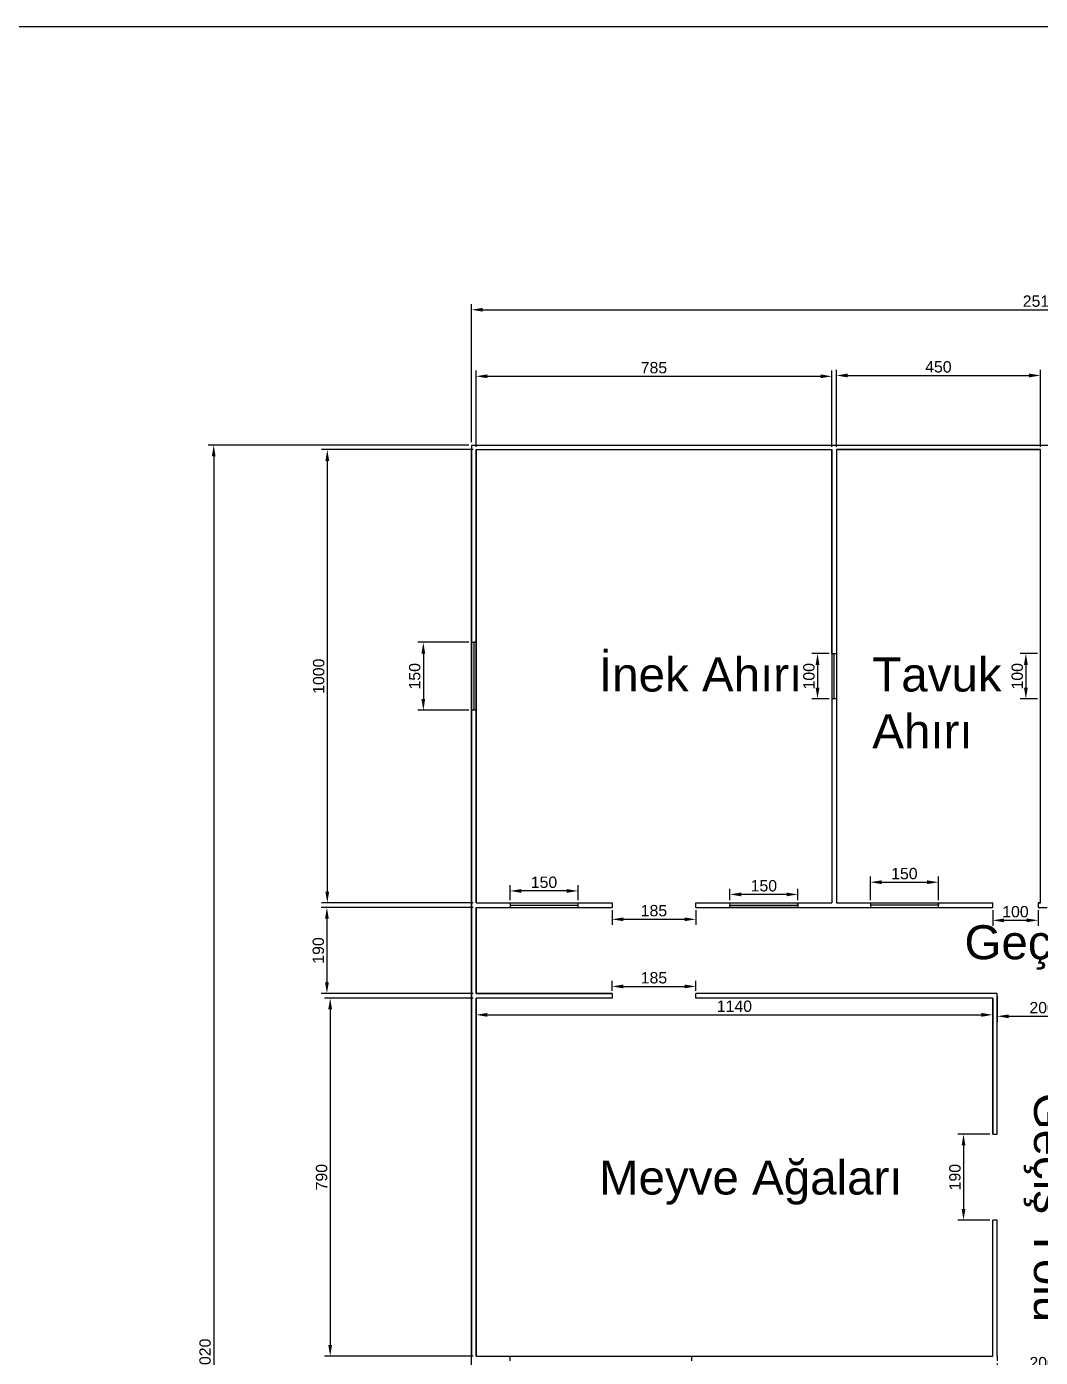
# Model space of a CAD drawing. Header units: millimetres. Extents: x 27207 to 63174, y 4783 to 28482.
# Drawn here: x 43365 to 45601, y 16402 to 19337 of the extents above; entities that cross this region are included whole.
import ezdxf

# ---------------------------------------------------------------- set-up
doc = ezdxf.new("R2010")
doc.units = ezdxf.units.MM
doc.header["$LTSCALE"] = 20
doc.linetypes.add('ACAD_ISO02W100', pattern=[15, 12, -3])
doc.layers.get('Defpoints').update_dxf_attribs({"color": 5})
doc.layers.add('İsimler', color=2, linetype='Continuous')
doc.layers.add('Uzunluklar', color=4, linetype='Continuous', lineweight=211)
doc.styles.add('Arial_3', font='Arial Unicode MS.ttf', dxfattribs={"height": 3})
doc.styles.get("Standard").update_dxf_attribs({"font": 'Arial Unicode MS.ttf'})
doc.dimstyles.new('Decimal-25', dxfattribs={"dimscale": 10, "dimtxt": 2.5, "dimasz": 2.5, "dimexe": 1.25, "dimexo": 0.625, "dimtad": 1, "dimtxsty": 'Standard', "dimcen": 2.5, "dimadec": 0, "dimazin": 0, "dimtfac": 1, "dimtmove": 0, "dimatfit": 3, "dimfxl": 1, "dimarcsym": 0})

# ---------------------------------------------------------------- blocks, each defined once
blk = doc.blocks.new('*D2')
at = {"layer": 'Defpoints', "color": 0, "linetype": 'ACAD_ISO02W100', "ltscale": 70, "transparency": 16777216}
for p in [(46856.4, 18712.8), (44346.4, 18414.3), (46856.4, 18414.3)]:
    blk.add_point(p, dxfattribs=at)
at = {"layer": 'Uzunluklar', "color": 0, "linetype": 'ACAD_ISO02W100', "lineweight": -2, "ltscale": 70, "transparency": 16777216}
for p, q in [((44346.4, 18420.5), (44346.4, 18725.3)), ((44371.4, 18712.8), (46831.4, 18712.8)), ((46856.4, 18420.5), (46856.4, 18725.3))]:
    blk.add_line(p, q, dxfattribs=at)
at = {"layer": 'Uzunluklar', "color": 0, "linetype": 'ACAD_ISO02W100', "ltscale": 70, "transparency": 16777216}
for points in [[(44371.4, 18716.9), (44371.4, 18708.6), (44346.4, 18712.8)], [(46831.4, 18716.9), (46831.4, 18708.6), (46856.4, 18712.8)]]:
    blk.add_solid(points, dxfattribs=at)
at = {"layer": 'Uzunluklar', "color": 0, "linetype": 'ACAD_ISO02W100', "lineweight": 50, "ltscale": 70, "transparency": 16777216, "insert": (45601.4, 18731.7), "char_height": 25, "attachment_point": 5}
blk.add_mtext('2510', dxfattribs=at)
blk = doc.blocks.new('*D3')
at = {"layer": 'Defpoints', "color": 0, "linetype": 'ACAD_ISO02W100', "ltscale": 70, "transparency": 16777216}
for p in [(44346.4, 18414.3), (43777.8, 14394.3), (44346.4, 14394.3)]:
    blk.add_point(p, dxfattribs=at)
at = {"layer": 'Uzunluklar', "color": 0, "linetype": 'ACAD_ISO02W100', "lineweight": -2, "ltscale": 70, "transparency": 16777216}
for p, q in [((44340.2, 18414.3), (43765.3, 18414.3)), ((43777.8, 18389.3), (43777.8, 14419.3)), ((44340.2, 14394.3), (43765.3, 14394.3))]:
    blk.add_line(p, q, dxfattribs=at)
at = {"layer": 'Uzunluklar', "color": 0, "linetype": 'ACAD_ISO02W100', "ltscale": 70, "transparency": 16777216}
for points in [[(43773.6, 18389.3), (43781.9, 18389.3), (43777.8, 18414.3)], [(43773.6, 14419.3), (43781.9, 14419.3), (43777.8, 14394.3)]]:
    blk.add_solid(points, dxfattribs=at)
at = {"layer": 'Uzunluklar', "color": 0, "linetype": 'ACAD_ISO02W100', "lineweight": 50, "ltscale": 70, "transparency": 16777216, "insert": (43758.8, 16404.3), "char_height": 25, "attachment_point": 5, "rotation": 90}
blk.add_mtext('4020', dxfattribs=at)
blk = doc.blocks.new('*D4')
at = {"layer": 'Defpoints', "color": 0, "linetype": 'ACAD_ISO02W100', "ltscale": 70, "transparency": 16777216}
for p in [(44356.4, 18404.3), (44028.3, 17404.3), (44356.4, 17404.3)]:
    blk.add_point(p, dxfattribs=at)
at = {"layer": 'Uzunluklar', "color": 0, "linetype": 'ACAD_ISO02W100', "lineweight": -2, "ltscale": 70, "transparency": 16777216}
for p, q in [((44350.2, 18404.3), (44015.8, 18404.3)), ((44028.3, 18379.3), (44028.3, 17429.3)), ((44350.2, 17404.3), (44015.8, 17404.3))]:
    blk.add_line(p, q, dxfattribs=at)
at = {"layer": 'Uzunluklar', "color": 0, "linetype": 'ACAD_ISO02W100', "ltscale": 70, "transparency": 16777216}
for points in [[(44024.1, 18379.3), (44032.5, 18379.3), (44028.3, 18404.3)], [(44024.1, 17429.3), (44032.5, 17429.3), (44028.3, 17404.3)]]:
    blk.add_solid(points, dxfattribs=at)
at = {"layer": 'Uzunluklar', "color": 0, "linetype": 'ACAD_ISO02W100', "lineweight": 50, "ltscale": 70, "transparency": 16777216, "insert": (44009.4, 17904.3), "char_height": 25, "attachment_point": 5, "rotation": 90}
blk.add_mtext('1000', dxfattribs=at)
blk = doc.blocks.new('*D5')
at = {"layer": 'Defpoints', "color": 0, "linetype": 'ACAD_ISO02W100', "ltscale": 70, "transparency": 16777216}
for p in [(44346.4, 17979.3), (44240.2, 17829.3), (44346.4, 17829.3)]:
    blk.add_point(p, dxfattribs=at)
at = {"layer": 'Uzunluklar', "color": 0, "linetype": 'ACAD_ISO02W100', "lineweight": -2, "ltscale": 70, "transparency": 16777216}
for p, q in [((44340.2, 17979.3), (44227.7, 17979.3)), ((44240.2, 17954.3), (44240.2, 17854.3)), ((44340.2, 17829.3), (44227.7, 17829.3))]:
    blk.add_line(p, q, dxfattribs=at)
at = {"layer": 'Uzunluklar', "color": 0, "linetype": 'ACAD_ISO02W100', "ltscale": 70, "transparency": 16777216}
for points in [[(44236, 17954.3), (44244.3, 17954.3), (44240.2, 17979.3)], [(44236, 17854.3), (44244.3, 17854.3), (44240.2, 17829.3)]]:
    blk.add_solid(points, dxfattribs=at)
at = {"layer": 'Uzunluklar', "color": 0, "linetype": 'ACAD_ISO02W100', "lineweight": 50, "ltscale": 70, "transparency": 16777216, "insert": (44221.2, 17904.3), "char_height": 25, "attachment_point": 5, "rotation": 90}
blk.add_mtext('150', dxfattribs=at)
blk = doc.blocks.new('*D6')
at = {"layer": 'Defpoints', "color": 0, "linetype": 'ACAD_ISO02W100', "ltscale": 70, "transparency": 16777216}
for p in [(45141.4, 18566), (44356.4, 18404.3), (45141.4, 18404.3)]:
    blk.add_point(p, dxfattribs=at)
at = {"layer": 'Uzunluklar', "color": 0, "linetype": 'ACAD_ISO02W100', "lineweight": -2, "ltscale": 70, "transparency": 16777216}
for p, q in [((44356.4, 18410.5), (44356.4, 18578.5)), ((44381.4, 18566), (45116.4, 18566)), ((45141.4, 18410.5), (45141.4, 18578.5))]:
    blk.add_line(p, q, dxfattribs=at)
at = {"layer": 'Uzunluklar', "color": 0, "linetype": 'ACAD_ISO02W100', "ltscale": 70, "transparency": 16777216}
for points in [[(44381.4, 18570.2), (44381.4, 18561.8), (44356.4, 18566)], [(45116.4, 18570.2), (45116.4, 18561.8), (45141.4, 18566)]]:
    blk.add_solid(points, dxfattribs=at)
at = {"layer": 'Uzunluklar', "color": 0, "linetype": 'ACAD_ISO02W100', "lineweight": 50, "ltscale": 70, "transparency": 16777216, "insert": (44748.9, 18584.9), "char_height": 25, "attachment_point": 5}
blk.add_mtext('785', dxfattribs=at)
blk = doc.blocks.new('*D7')
at = {"layer": 'Defpoints', "color": 0, "linetype": 'ACAD_ISO02W100', "ltscale": 70, "transparency": 16777216}
for p in [(45601.4, 18567.8), (45151.4, 18404.3), (45601.4, 18404.3)]:
    blk.add_point(p, dxfattribs=at)
at = {"layer": 'Uzunluklar', "color": 0, "linetype": 'ACAD_ISO02W100', "lineweight": -2, "ltscale": 70, "transparency": 16777216}
for p, q in [((45151.4, 18410.5), (45151.4, 18580.3)), ((45176.4, 18567.8), (45576.4, 18567.8)), ((45601.4, 18410.5), (45601.4, 18580.3))]:
    blk.add_line(p, q, dxfattribs=at)
at = {"layer": 'Uzunluklar', "color": 0, "linetype": 'ACAD_ISO02W100', "ltscale": 70, "transparency": 16777216}
for points in [[(45176.4, 18572), (45176.4, 18563.6), (45151.4, 18567.8)], [(45576.4, 18572), (45576.4, 18563.6), (45601.4, 18567.8)]]:
    blk.add_solid(points, dxfattribs=at)
at = {"layer": 'Uzunluklar', "color": 0, "linetype": 'ACAD_ISO02W100', "lineweight": 50, "ltscale": 70, "transparency": 16777216, "insert": (45376.4, 18586.7), "char_height": 25, "attachment_point": 5}
blk.add_mtext('450', dxfattribs=at)
blk = doc.blocks.new('*D10')
at = {"layer": 'Defpoints', "color": 0, "linetype": 'ACAD_ISO02W100', "ltscale": 70, "transparency": 16777216}
for p in [(44356.4, 17394.3), (44027.5, 17204.3), (44356.4, 17204.3)]:
    blk.add_point(p, dxfattribs=at)
at = {"layer": 'Uzunluklar', "color": 0, "linetype": 'ACAD_ISO02W100', "lineweight": -2, "ltscale": 70, "transparency": 16777216}
for p, q in [((44350.2, 17394.3), (44015, 17394.3)), ((44027.5, 17369.3), (44027.5, 17229.3)), ((44350.2, 17204.3), (44015, 17204.3))]:
    blk.add_line(p, q, dxfattribs=at)
at = {"layer": 'Uzunluklar', "color": 0, "linetype": 'ACAD_ISO02W100', "ltscale": 70, "transparency": 16777216}
for points in [[(44023.4, 17369.3), (44031.7, 17369.3), (44027.5, 17394.3)], [(44023.4, 17229.3), (44031.7, 17229.3), (44027.5, 17204.3)]]:
    blk.add_solid(points, dxfattribs=at)
at = {"layer": 'Uzunluklar', "color": 0, "linetype": 'ACAD_ISO02W100', "lineweight": 50, "ltscale": 70, "transparency": 16777216, "insert": (44008.6, 17299.3), "char_height": 25, "attachment_point": 5, "rotation": 90}
blk.add_mtext('190', dxfattribs=at)
blk = doc.blocks.new('*D11')
at = {"layer": 'Defpoints', "color": 0, "linetype": 'ACAD_ISO02W100', "ltscale": 70, "transparency": 16777216}
for p in [(44356.4, 17194.3), (44034.7, 16404.3), (44356.4, 16404.3)]:
    blk.add_point(p, dxfattribs=at)
at = {"layer": 'Uzunluklar', "color": 0, "linetype": 'ACAD_ISO02W100', "lineweight": -2, "ltscale": 70, "transparency": 16777216}
for p, q in [((44350.2, 17194.3), (44022.2, 17194.3)), ((44034.7, 17169.3), (44034.7, 16429.3)), ((44350.2, 16404.3), (44022.2, 16404.3))]:
    blk.add_line(p, q, dxfattribs=at)
at = {"layer": 'Uzunluklar', "color": 0, "linetype": 'ACAD_ISO02W100', "ltscale": 70, "transparency": 16777216}
for points in [[(44030.5, 17169.3), (44038.9, 17169.3), (44034.7, 17194.3)], [(44030.5, 16429.3), (44038.9, 16429.3), (44034.7, 16404.3)]]:
    blk.add_solid(points, dxfattribs=at)
at = {"layer": 'Uzunluklar', "color": 0, "linetype": 'ACAD_ISO02W100', "lineweight": 50, "ltscale": 70, "transparency": 16777216, "insert": (44015.8, 16799.3), "char_height": 25, "attachment_point": 5, "rotation": 90}
blk.add_mtext('790', dxfattribs=at)
blk = doc.blocks.new('*D15')
at = {"layer": 'Defpoints', "color": 0, "linetype": 'ACAD_ISO02W100', "ltscale": 70, "transparency": 16777216}
for p in [(44356.4, 17194.3), (45496.4, 17194.3), (45496.4, 17157.4)]:
    blk.add_point(p, dxfattribs=at)
at = {"layer": 'Uzunluklar', "color": 0, "linetype": 'ACAD_ISO02W100', "lineweight": -2, "ltscale": 70, "transparency": 16777216}
for p, q in [((44356.4, 17188), (44356.4, 17144.9)), ((45496.4, 17188), (45496.4, 17144.9)), ((44381.4, 17157.4), (45471.4, 17157.4))]:
    blk.add_line(p, q, dxfattribs=at)
at = {"layer": 'Uzunluklar', "color": 0, "linetype": 'ACAD_ISO02W100', "ltscale": 70, "transparency": 16777216}
for points in [[(44381.4, 17161.5), (44381.4, 17153.2), (44356.4, 17157.4)], [(45471.4, 17161.5), (45471.4, 17153.2), (45496.4, 17157.4)]]:
    blk.add_solid(points, dxfattribs=at)
at = {"layer": 'Uzunluklar', "color": 0, "linetype": 'ACAD_ISO02W100', "lineweight": 50, "ltscale": 70, "transparency": 16777216, "insert": (44926.4, 17176.3), "char_height": 25, "attachment_point": 5}
blk.add_mtext('1140', dxfattribs=at)
blk = doc.blocks.new('*D16')
at = {"layer": 'Defpoints', "color": 0, "linetype": 'ACAD_ISO02W100', "ltscale": 70, "transparency": 16777216}
for p in [(45506.4, 17204.3), (45706.4, 17204.3), (45706.4, 17154.2)]:
    blk.add_point(p, dxfattribs=at)
at = {"layer": 'Uzunluklar', "color": 0, "linetype": 'ACAD_ISO02W100', "lineweight": -2, "ltscale": 70, "transparency": 16777216}
for p, q in [((45506.4, 17198), (45506.4, 17141.7)), ((45706.4, 17198), (45706.4, 17141.7)), ((45531.4, 17154.2), (45681.4, 17154.2))]:
    blk.add_line(p, q, dxfattribs=at)
at = {"layer": 'Uzunluklar', "color": 0, "linetype": 'ACAD_ISO02W100', "ltscale": 70, "transparency": 16777216}
for points in [[(45531.4, 17158.3), (45531.4, 17150), (45506.4, 17154.2)], [(45681.4, 17158.3), (45681.4, 17150), (45706.4, 17154.2)]]:
    blk.add_solid(points, dxfattribs=at)
at = {"layer": 'Uzunluklar', "color": 0, "linetype": 'ACAD_ISO02W100', "lineweight": 50, "ltscale": 70, "transparency": 16777216, "insert": (45606.4, 17173.1), "char_height": 25, "attachment_point": 5}
blk.add_mtext('200', dxfattribs=at)
blk = doc.blocks.new('*D18')
at = {"layer": 'Defpoints', "color": 0, "linetype": 'ACAD_ISO02W100', "ltscale": 70, "transparency": 16777216}
for p in [(44656.4, 17204.3), (44841.4, 17220.1), (44841.4, 17204.3)]:
    blk.add_point(p, dxfattribs=at)
at = {"layer": 'Uzunluklar', "color": 0, "linetype": 'ACAD_ISO02W100', "lineweight": -2, "ltscale": 70, "transparency": 16777216}
for p, q in [((44656.4, 17210.5), (44656.4, 17232.6)), ((44841.4, 17210.5), (44841.4, 17232.6)), ((44681.4, 17220.1), (44816.4, 17220.1))]:
    blk.add_line(p, q, dxfattribs=at)
at = {"layer": 'Uzunluklar', "color": 0, "linetype": 'ACAD_ISO02W100', "ltscale": 70, "transparency": 16777216}
for points in [[(44681.4, 17224.2), (44681.4, 17215.9), (44656.4, 17220.1)], [(44816.4, 17224.2), (44816.4, 17215.9), (44841.4, 17220.1)]]:
    blk.add_solid(points, dxfattribs=at)
at = {"layer": 'Uzunluklar', "color": 0, "linetype": 'ACAD_ISO02W100', "lineweight": 50, "ltscale": 70, "transparency": 16777216, "insert": (44748.9, 17239), "char_height": 25, "attachment_point": 5}
blk.add_mtext('185', dxfattribs=at)
blk = doc.blocks.new('*D19')
at = {"layer": 'Defpoints', "color": 0, "linetype": 'ACAD_ISO02W100', "ltscale": 70, "transparency": 16777216}
for p in [(44656.4, 17394.3), (44841.4, 17394.3), (44841.4, 17368.1)]:
    blk.add_point(p, dxfattribs=at)
at = {"layer": 'Uzunluklar', "color": 0, "linetype": 'ACAD_ISO02W100', "lineweight": -2, "ltscale": 70, "transparency": 16777216}
for p, q in [((44656.4, 17388), (44656.4, 17355.6)), ((44841.4, 17388), (44841.4, 17355.6)), ((44681.4, 17368.1), (44816.4, 17368.1))]:
    blk.add_line(p, q, dxfattribs=at)
at = {"layer": 'Uzunluklar', "color": 0, "linetype": 'ACAD_ISO02W100', "ltscale": 70, "transparency": 16777216}
for points in [[(44681.4, 17372.3), (44681.4, 17364), (44656.4, 17368.1)], [(44816.4, 17372.3), (44816.4, 17364), (44841.4, 17368.1)]]:
    blk.add_solid(points, dxfattribs=at)
at = {"layer": 'Uzunluklar', "color": 0, "linetype": 'ACAD_ISO02W100', "lineweight": 50, "ltscale": 70, "transparency": 16777216, "insert": (44748.9, 17387.1), "char_height": 25, "attachment_point": 5}
blk.add_mtext('185', dxfattribs=at)
blk = doc.blocks.new('*D20')
at = {"layer": 'Defpoints', "color": 0, "linetype": 'ACAD_ISO02W100', "ltscale": 70, "transparency": 16777216}
for p in [(45496.4, 17394.3), (45596.4, 17394.3), (45596.4, 17365.9)]:
    blk.add_point(p, dxfattribs=at)
at = {"layer": 'Uzunluklar', "color": 0, "linetype": 'ACAD_ISO02W100', "lineweight": -2, "ltscale": 70, "transparency": 16777216}
for p, q in [((45496.4, 17388), (45496.4, 17353.4)), ((45596.4, 17388), (45596.4, 17353.4)), ((45521.4, 17365.9), (45571.4, 17365.9))]:
    blk.add_line(p, q, dxfattribs=at)
at = {"layer": 'Uzunluklar', "color": 0, "linetype": 'ACAD_ISO02W100', "ltscale": 70, "transparency": 16777216}
for points in [[(45521.4, 17370.1), (45521.4, 17361.7), (45496.4, 17365.9)], [(45571.4, 17370.1), (45571.4, 17361.7), (45596.4, 17365.9)]]:
    blk.add_solid(points, dxfattribs=at)
at = {"layer": 'Uzunluklar', "color": 0, "linetype": 'ACAD_ISO02W100', "lineweight": 50, "ltscale": 70, "transparency": 16777216, "insert": (45546.4, 17384.8), "char_height": 25, "attachment_point": 5}
blk.add_mtext('100', dxfattribs=at)
blk = doc.blocks.new('*D24')
at = {"layer": 'Defpoints', "color": 0, "linetype": 'ACAD_ISO02W100', "ltscale": 70, "transparency": 16777216}
for p in [(45141.4, 17954.3), (45109.8, 17854.3), (45141.4, 17854.3)]:
    blk.add_point(p, dxfattribs=at)
at = {"layer": 'Uzunluklar', "color": 0, "linetype": 'ACAD_ISO02W100', "lineweight": -2, "ltscale": 70, "transparency": 16777216}
for p, q in [((45135.2, 17954.3), (45097.3, 17954.3)), ((45109.8, 17929.3), (45109.8, 17879.3)), ((45135.2, 17854.3), (45097.3, 17854.3))]:
    blk.add_line(p, q, dxfattribs=at)
at = {"layer": 'Uzunluklar', "color": 0, "linetype": 'ACAD_ISO02W100', "ltscale": 70, "transparency": 16777216}
for points in [[(45105.6, 17929.3), (45114, 17929.3), (45109.8, 17954.3)], [(45105.6, 17879.3), (45114, 17879.3), (45109.8, 17854.3)]]:
    blk.add_solid(points, dxfattribs=at)
at = {"layer": 'Uzunluklar', "color": 0, "linetype": 'ACAD_ISO02W100', "lineweight": 50, "ltscale": 70, "transparency": 16777216, "insert": (45090.9, 17904.3), "char_height": 25, "attachment_point": 5, "rotation": 90}
blk.add_mtext('100', dxfattribs=at)
blk = doc.blocks.new('*D25')
at = {"layer": 'Defpoints', "color": 0, "linetype": 'ACAD_ISO02W100', "ltscale": 70, "transparency": 16777216}
for p in [(45601.4, 17954.3), (45569.4, 17854.3), (45601.4, 17854.3)]:
    blk.add_point(p, dxfattribs=at)
at = {"layer": 'Uzunluklar', "color": 0, "linetype": 'ACAD_ISO02W100', "lineweight": -2, "ltscale": 70, "transparency": 16777216}
for p, q in [((45595.2, 17954.3), (45556.9, 17954.3)), ((45569.4, 17929.3), (45569.4, 17879.3)), ((45595.2, 17854.3), (45556.9, 17854.3))]:
    blk.add_line(p, q, dxfattribs=at)
at = {"layer": 'Uzunluklar', "color": 0, "linetype": 'ACAD_ISO02W100', "ltscale": 70, "transparency": 16777216}
for points in [[(45565.2, 17929.3), (45573.6, 17929.3), (45569.4, 17954.3)], [(45565.2, 17879.3), (45573.6, 17879.3), (45569.4, 17854.3)]]:
    blk.add_solid(points, dxfattribs=at)
at = {"layer": 'Uzunluklar', "color": 0, "linetype": 'ACAD_ISO02W100', "lineweight": 50, "ltscale": 70, "transparency": 16777216, "insert": (45550.5, 17904.3), "char_height": 25, "attachment_point": 5, "rotation": 89.9889}
blk.add_mtext('100', dxfattribs=at)
blk = doc.blocks.new('*D28')
at = {"layer": 'Defpoints', "color": 0, "linetype": 'ACAD_ISO02W100', "ltscale": 70, "transparency": 16777216}
for p in [(45376.4, 17449.9), (45226.4, 17404.3), (45376.4, 17404.3)]:
    blk.add_point(p, dxfattribs=at)
at = {"layer": 'Uzunluklar', "color": 0, "linetype": 'ACAD_ISO02W100', "lineweight": -2, "ltscale": 70, "transparency": 16777216}
for p, q in [((45226.4, 17410.5), (45226.4, 17462.4)), ((45251.4, 17449.9), (45351.4, 17449.9)), ((45376.4, 17410.5), (45376.4, 17462.4))]:
    blk.add_line(p, q, dxfattribs=at)
at = {"layer": 'Uzunluklar', "color": 0, "linetype": 'ACAD_ISO02W100', "ltscale": 70, "transparency": 16777216}
for points in [[(45251.4, 17454.1), (45251.4, 17445.8), (45226.4, 17449.9)], [(45351.4, 17454.1), (45351.4, 17445.8), (45376.4, 17449.9)]]:
    blk.add_solid(points, dxfattribs=at)
at = {"layer": 'Uzunluklar', "color": 0, "linetype": 'ACAD_ISO02W100', "lineweight": 50, "ltscale": 70, "transparency": 16777216, "insert": (45301.4, 17468.8), "char_height": 25, "attachment_point": 5}
blk.add_mtext('150', dxfattribs=at)
blk = doc.blocks.new('*D29')
at = {"layer": 'Defpoints', "color": 0, "linetype": 'ACAD_ISO02W100', "ltscale": 70, "transparency": 16777216}
for p in [(44916.4, 17423.1), (44916.4, 17404.3), (45066.4, 17404.3)]:
    blk.add_point(p, dxfattribs=at)
at = {"layer": 'Uzunluklar', "color": 0, "linetype": 'ACAD_ISO02W100', "lineweight": -2, "ltscale": 70, "transparency": 16777216}
for p, q in [((44916.4, 17410.5), (44916.4, 17435.6)), ((45041.4, 17423.1), (44941.4, 17423.1)), ((45066.4, 17410.5), (45066.4, 17435.6))]:
    blk.add_line(p, q, dxfattribs=at)
at = {"layer": 'Uzunluklar', "color": 0, "linetype": 'ACAD_ISO02W100', "ltscale": 70, "transparency": 16777216}
for points in [[(44941.4, 17427.2), (44941.4, 17418.9), (44916.4, 17423.1)], [(45041.4, 17427.2), (45041.4, 17418.9), (45066.4, 17423.1)]]:
    blk.add_solid(points, dxfattribs=at)
at = {"layer": 'Uzunluklar', "color": 0, "linetype": 'ACAD_ISO02W100', "lineweight": 50, "ltscale": 70, "transparency": 16777216, "insert": (44991.4, 17442), "char_height": 25, "attachment_point": 5}
blk.add_mtext('150', dxfattribs=at)
blk = doc.blocks.new('*D30')
at = {"layer": 'Defpoints', "color": 0, "linetype": 'ACAD_ISO02W100', "ltscale": 70, "transparency": 16777216}
for p in [(44431.4, 17430.7), (44431.4, 17404.3), (44581.4, 17404.3)]:
    blk.add_point(p, dxfattribs=at)
at = {"layer": 'Uzunluklar', "color": 0, "linetype": 'ACAD_ISO02W100', "lineweight": -2, "ltscale": 70, "transparency": 16777216}
for p, q in [((44431.4, 17410.5), (44431.4, 17443.2)), ((44581.4, 17410.5), (44581.4, 17443.2)), ((44556.4, 17430.7), (44456.4, 17430.7))]:
    blk.add_line(p, q, dxfattribs=at)
at = {"layer": 'Uzunluklar', "color": 0, "linetype": 'ACAD_ISO02W100', "ltscale": 70, "transparency": 16777216}
for points in [[(44456.4, 17434.9), (44456.4, 17426.6), (44431.4, 17430.7)], [(44556.4, 17434.9), (44556.4, 17426.6), (44581.4, 17430.7)]]:
    blk.add_solid(points, dxfattribs=at)
at = {"layer": 'Uzunluklar', "color": 0, "linetype": 'ACAD_ISO02W100', "lineweight": 50, "ltscale": 70, "transparency": 16777216, "insert": (44506.4, 17449.7), "char_height": 25, "attachment_point": 5}
blk.add_mtext('150', dxfattribs=at)
blk = doc.blocks.new('*D34')
at = {"layer": 'Defpoints', "color": 0, "linetype": 'ACAD_ISO02W100', "ltscale": 70, "transparency": 16777216}
for p in [(45496.4, 16894.3), (45431.9, 16704.3), (45496.4, 16704.3)]:
    blk.add_point(p, dxfattribs=at)
at = {"layer": 'Uzunluklar', "color": 0, "linetype": 'ACAD_ISO02W100', "lineweight": -2, "ltscale": 70, "transparency": 16777216}
for p, q in [((45490.2, 16894.3), (45419.4, 16894.3)), ((45431.9, 16869.3), (45431.9, 16729.3)), ((45490.2, 16704.3), (45419.4, 16704.3))]:
    blk.add_line(p, q, dxfattribs=at)
at = {"layer": 'Uzunluklar', "color": 0, "linetype": 'ACAD_ISO02W100', "ltscale": 70, "transparency": 16777216}
for points in [[(45427.7, 16869.3), (45436, 16869.3), (45431.9, 16894.3)], [(45427.7, 16729.3), (45436, 16729.3), (45431.9, 16704.3)]]:
    blk.add_solid(points, dxfattribs=at)
at = {"layer": 'Uzunluklar', "color": 0, "linetype": 'ACAD_ISO02W100', "lineweight": 50, "ltscale": 70, "transparency": 16777216, "insert": (45413, 16799.3), "char_height": 25, "attachment_point": 5, "rotation": 90}
blk.add_mtext('190', dxfattribs=at)
blk = doc.blocks.new('*D72')
at = {"layer": 'Defpoints', "color": 0, "linetype": 'ACAD_ISO02W100', "ltscale": 70, "transparency": 16777216}
for p in [(45506.4, 16394.3), (45706.4, 16394.3), (45706.4, 16371)]:
    blk.add_point(p, dxfattribs=at)
at = {"layer": 'Uzunluklar', "color": 0, "linetype": 'ACAD_ISO02W100', "lineweight": -2, "ltscale": 70, "transparency": 16777216}
for p, q in [((45506.4, 16388), (45506.4, 16358.5)), ((45706.4, 16388), (45706.4, 16358.5)), ((45531.4, 16371), (45681.4, 16371))]:
    blk.add_line(p, q, dxfattribs=at)
at = {"layer": 'Uzunluklar', "color": 0, "linetype": 'ACAD_ISO02W100', "ltscale": 70, "transparency": 16777216}
for points in [[(45531.4, 16375.2), (45531.4, 16366.9), (45506.4, 16371)], [(45681.4, 16375.2), (45681.4, 16366.9), (45706.4, 16371)]]:
    blk.add_solid(points, dxfattribs=at)
at = {"layer": 'Uzunluklar', "color": 0, "linetype": 'ACAD_ISO02W100', "lineweight": 50, "ltscale": 70, "transparency": 16777216, "insert": (45606.4, 16390), "char_height": 25, "attachment_point": 5}
blk.add_mtext('200', dxfattribs=at)

msp = doc.modelspace()

# ---------------------------------------------------------------- linework, layer by layer
for p, q in [((44346.419, 18414.255), (46856.419, 18414.255)), ((44346.419, 18414.255), (44346.419, 17404.255)), ((44346.419, 14404.255), (44346.419, 18404.255)), ((44356.419, 17404.255), (44356.419, 18404.255)), ((44356.419, 18404.255), (45141.419, 18404.255)), ((44356.419, 18404.255), (44356.419, 17404.255)), ((44356.419, 18404.255), (44364.419, 18404.255)), ((44364.419, 18404.255), (45141.419, 18404.255)), ((45141.419, 18404.255), (45141.419, 17404.255)), ((45141.419, 18404.255), (45141.419, 17954.255)), ((45141.419, 17964.255), (45141.419, 18404.255)), ((45151.419, 18404.255), (45154.419, 18404.255)), ((45151.419, 18404.255), (45154.419, 18404.255)), ((45601.419, 18404.255), (45151.419, 18404.255)), ((45151.419, 18404.255), (45151.419, 17404.255)), ((45154.419, 18404.255), (45601.419, 18404.255)), ((45601.419, 17404.255), (45601.419, 18404.255)), ((44346.419, 17829.255), (44346.419, 17979.255)), ((44346.419, 17979.255), (44356.419, 17979.255)), ((44356.419, 17979.255), (44351.419, 17979.255)), ((44351.419, 17979.255), (44351.419, 17829.255)), ((45141.419, 17954.255), (45141.419, 17964.255)), ((45141.419, 17954.255), (45151.419, 17954.255)), ((45146.419, 17854.255), (45146.419, 17954.255)), ((45151.419, 17854.255), (45141.419, 17854.255)), ((44356.419, 17829.255), (44346.419, 17829.255)), ((44356.419, 17404.255), (44356.419, 17829.255)), ((44346.419, 17404.255), (44346.419, 16404.255)), ((44356.419, 17404.255), (44656.419, 17404.255)), ((44356.419, 17404.255), (44431.419, 17404.255)), ((44356.419, 17204.255), (44356.419, 17394.255)), ((44356.419, 17394.255), (44656.419, 17394.255)), ((44356.419, 17394.255), (44356.419, 17204.255)), ((44431.419, 17404.255), (44431.419, 17394.255)), ((44431.419, 17404.255), (44431.419, 17399.255)), ((44431.419, 17399.255), (44581.419, 17399.335)), ((44581.419, 17394.255), (44581.419, 17404.255)), ((44656.419, 17404.255), (44656.419, 17394.255)), ((44841.419, 17404.255), (45141.419, 17404.255)), ((44841.419, 17394.255), (44841.419, 17404.255)), ((44841.419, 17404.255), (44916.419, 17404.255)), ((44841.419, 17394.255), (45496.419, 17394.255)), ((44916.419, 17404.255), (44916.419, 17399.255)), ((44916.419, 17399.255), (45066.419, 17399.255)), ((44916.419, 17394.255), (44916.419, 17399.255)), ((45066.419, 17394.255), (44916.419, 17394.255)), ((45066.419, 17399.255), (45066.419, 17404.255)), ((45066.419, 17404.255), (45066.419, 17394.255)), ((45151.419, 17404.255), (45496.419, 17404.255)), ((45151.419, 17404.255), (45226.419, 17404.255)), ((45226.419, 17404.255), (45226.419, 17394.255)), ((45376.419, 17399.255), (45226.419, 17399.255)), ((45226.419, 17394.255), (45376.419, 17394.255)), ((45376.419, 17394.255), (45376.419, 17404.255)), ((45376.419, 17404.255), (45376.419, 17399.255)), ((45496.419, 17394.255), (45496.419, 17404.255)), ((45596.419, 17404.255), (45601.419, 17404.255)), ((45601.419, 17404.255), (45596.419, 17404.255)), ((45596.419, 17404.255), (45596.419, 17394.255)), ((45596.419, 17394.255), (45616.419, 17394.255)), ((44656.419, 17204.255), (44356.419, 17204.255)), ((44356.419, 17204.255), (44656.419, 17204.255)), ((44656.419, 17204.255), (44656.419, 17194.255)), ((45506.419, 17204.255), (44841.419, 17204.255)), ((44841.419, 17194.255), (44841.419, 17204.255)), ((45506.419, 16894.255), (45506.419, 17204.255)), ((44356.419, 16404.255), (44356.419, 17194.255)), ((44356.419, 17194.255), (44356.419, 16404.255)), ((44656.419, 17194.255), (44356.419, 17194.255)), ((45496.419, 17194.255), (44841.419, 17194.255)), ((45496.419, 16894.255), (45496.419, 17194.255)), ((45496.419, 17194.255), (45496.419, 16894.255)), ((45496.419, 16894.255), (45506.419, 16894.255)), ((45496.419, 16404.255), (45496.419, 16704.255)), ((45506.419, 16704.255), (45496.419, 16704.255)), ((45506.419, 16404.255), (45506.419, 16704.255)), ((44356.419, 16404.255), (45496.419, 16404.255)), ((44431.419, 16394.255), (44431.419, 16404.255)), ((44431.419, 16404.255), (44831.419, 16404.255)), ((44831.419, 16404.255), (44831.419, 16394.255)), ((45506.419, 16404.255), (45506.419, 16394.255))]:
    msp.add_line(p, q)
at = {"ltscale": 75}
msp.add_lwpolyline([(31075.758, 19337.371), (60086.905, 19337.371), (60086.905, 12848.811), (31075.758, 12848.811)], close=True, dxfattribs=at)

# ---------------------------------------------------------------- texts
at = {"layer": 'İsimler', "char_height": 75, "attachment_point": 1, "style": 'Arial_3'}
for s, width, insert in [('{\\fArial Unicode MS|b0|i0|c134|p34;İn}ek Ahırı', 498.24104, (44627.71, 17945.683)), ('Tavuk ^JAhırı', 498.24104, (45230.587, 17945.683)), ('Geçiş {\\fArial Unicode MS|b0|i0|c134|p34;Yolu}', 781.93303, (45434.022, 17354.982)), ('Meyve Ağaları', 748.65816, (44627.71, 16836.051))]:
    msp.add_mtext_dynamic_manual_height_columns(s, width=width, gutter_width=15, heights=[0], dxfattribs=dict(at, insert=insert))
at = {"layer": 'İsimler', "insert": (45662.379, 16985.869), "char_height": 75, "attachment_point": 1, "rotation": 270, "style": 'Arial_3'}
msp.add_mtext_dynamic_manual_height_columns('Geçiş Yolu', width=637.37338, gutter_width=15, heights=[0], dxfattribs=at)

# ---------------------------------------------------------------- dimensions: what is measured, and where the dimension line sits
at = {"layer": 'Uzunluklar', "linetype": 'ACAD_ISO02W100', "lineweight": 50, "ltscale": 70}
for base, p1, p2, picture, middle in [((46856.419, 18712.758), (44346.419, 18414.255), (46856.419, 18414.255), '*D2', (45601.419, 18731.678)), ((45141.419, 18566.006), (44356.419, 18404.255), (45141.419, 18404.255), '*D6', (44748.919, 18584.926)), ((45601.419, 18567.813), (45151.419, 18404.255), (45601.419, 18404.255), '*D7', (45376.419, 18586.734)), ((45376.419, 17449.918), (45226.419, 17404.255), (45376.419, 17404.255), '*D28', (45301.419, 17468.838)), ((44431.419, 17430.744), (44581.419, 17404.255), (44431.419, 17404.255), '*D30', (44506.419, 17449.664)), ((44916.419, 17423.058), (45066.419, 17404.255), (44916.419, 17404.255), '*D29', (44991.419, 17441.978)), ((44841.419, 17368.145), (44656.419, 17394.255), (44841.419, 17394.255), '*D19', (44748.919, 17387.066)), ((45596.419, 17365.906), (45496.419, 17394.255), (45596.419, 17394.255), '*D20', (45546.419, 17384.826)), ((44841.419, 17220.058), (44656.419, 17204.255), (44841.419, 17204.255), '*D18', (44748.919, 17238.979)), ((45706.419, 17154.162), (45506.419, 17204.255), (45706.419, 17204.255), '*D16', (45606.419, 17173.083)), ((45496.419, 17157.361), (44356.419, 17194.255), (45496.419, 17194.255), '*D15', (44926.419, 17176.282)), ((45706.419, 16371.047), (45506.419, 16394.255), (45706.419, 16394.255), '*D72', (45606.419, 16389.968))]:
    dim = msp.add_linear_dim(base=base, p1=p1, p2=p2, dimstyle='Decimal-25', dxfattribs=at)
    dim.commit()
    dim.dimension.update_dxf_attribs({"geometry": picture, "text_midpoint": middle})
for base, p1, p2, picture, middle in [((43777.77, 14394.255), (44346.419, 18414.255), (44346.419, 14394.255), '*D3', (43758.849, 16404.255)), ((44028.301, 17404.255), (44356.419, 18404.255), (44356.419, 17404.255), '*D4', (44009.381, 17904.255)), ((44240.154, 17829.255), (44346.419, 17979.255), (44346.419, 17829.255), '*D5', (44221.233, 17904.255)), ((45109.807, 17854.255), (45141.419, 17954.255), (45141.419, 17854.255), '*D24', (45090.887, 17904.255)), ((44027.541, 17204.255), (44356.419, 17394.255), (44356.419, 17204.255), '*D10', (44008.62, 17299.255)), ((44034.7, 16404.255), (44356.419, 17194.255), (44356.419, 16404.255), '*D11', (44015.779, 16799.255)), ((45431.882, 16704.255), (45496.419, 16894.255), (45496.419, 16704.255), '*D34', (45412.961, 16799.255))]:
    dim = msp.add_linear_dim(base=base, p1=p1, p2=p2, angle=90, dimstyle='Decimal-25', dxfattribs=at)
    dim.commit()
    dim.dimension.update_dxf_attribs({"geometry": picture, "text_midpoint": middle})
dim = msp.add_aligned_dim(p1=(45601.438, 17954.255), p2=(45601.419, 17854.255), distance=-32.018, dimstyle='Decimal-25', dxfattribs=at)
dim.commit()
dim.dimension.update_dxf_attribs({"geometry": '*D25', "text_midpoint": (45550.49, 17904.265)})

doc.saveas('drawing.dxf')
